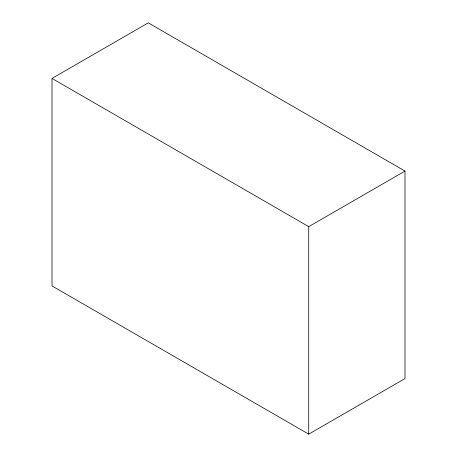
<?xml version="1.0" encoding="UTF-8"?>
<svg xmlns="http://www.w3.org/2000/svg" width="457" height="457" viewBox="0 0 457 457"><rect width="100%" height="100%" fill="white"/><g stroke="black" fill="none" stroke-linecap="round" stroke-linejoin="round"><path stroke-width="0.69" d="M52.007 78.433L148.274 22.85L404.993 171.067L404.993 378.567L308.726 434.15L52.007 285.933L52.007 78.433L308.726 226.643L404.993 171.067M308.726 226.643L308.726 434.15"/></g></svg>
